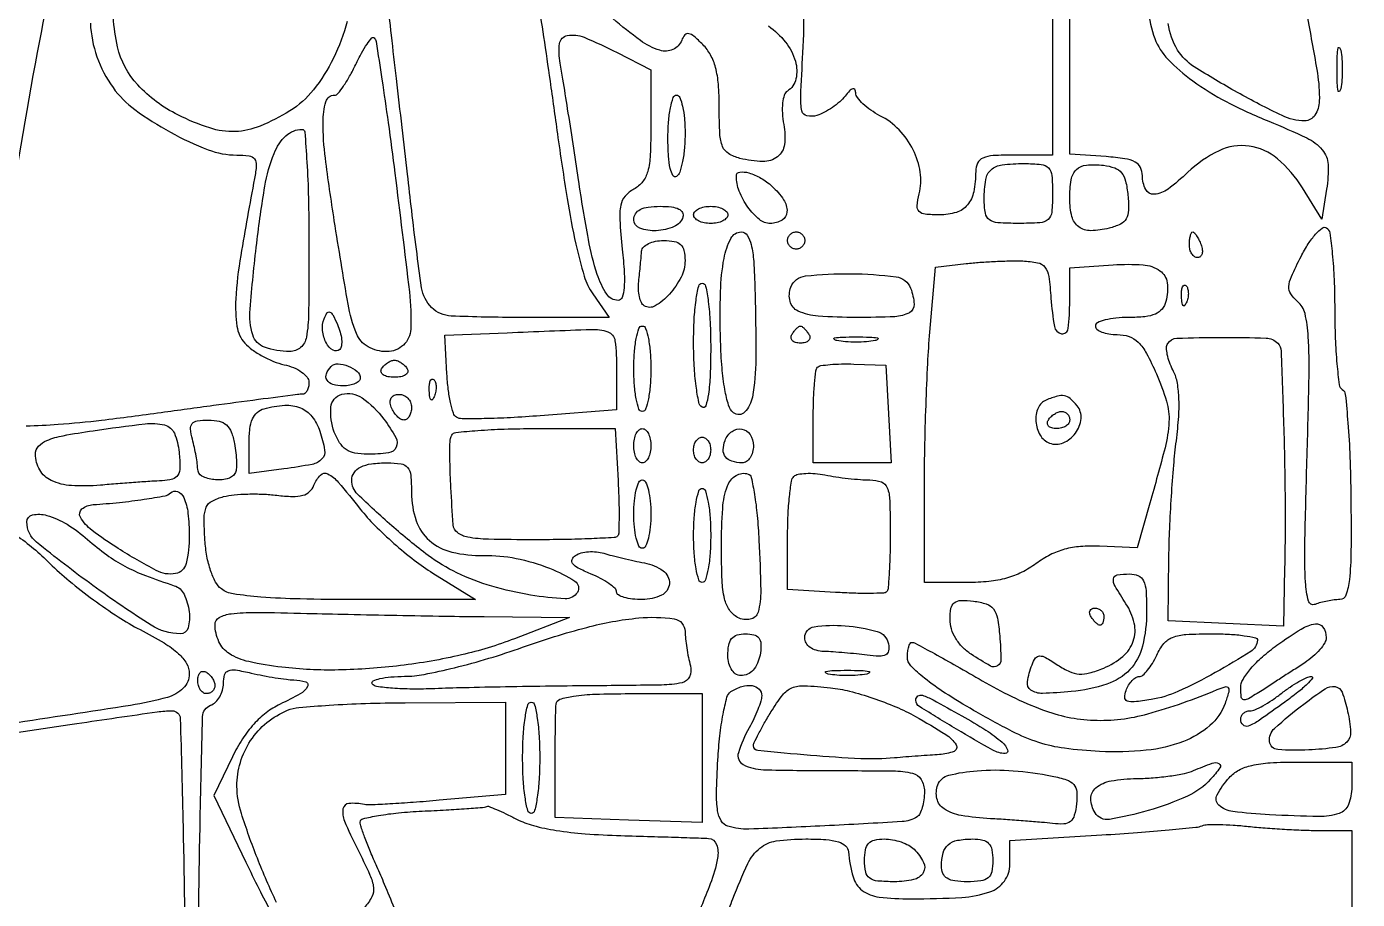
# Model space of a CAD drawing. Extents: x 24 to 1546, y 0 to 2379.
# Drawn here: x 992 to 1147.7, y 716.9 to 819 of the extents above; entities that cross this region are included whole.
import ezdxf

# ---------------------------------------------------------------- set-up
doc = ezdxf.new("R2010")
doc.units = 0
doc.header["$MEASUREMENT"] = 0
doc.layers.get('0').update_dxf_attribs({"linetype": 'CONTINUOUS'})

msp = doc.modelspace()

# ---------------------------------------------------------------- linework, layer by layer
for points in [[(669.79548, 1002.302636, -0.00002), (669.596685, 899.530331, -0.000025), (669.388942, 796.915146, -0.198373)], [(1448.971655, 720.569876, -0.000031), (1448.986281, 846.00559, -0.414161)], [(989.538404, 794.259506, -0.007612), (993.259795, 816.008837, -0.012253), (997.164504, 834.401398, -0.006909)], [(1051.753592, 822.489179, -0.000123), (1052.446077, 817.836184, -0.001417), (1053.203148, 812.639296, -0.000863), (1054.069534, 806.495693, 0.00532), (1055.208026, 798.91199, 0.01452), (1056.225389, 793.584324, 0.018919), (1057.20389, 789.839155, 0.079165), (1058.216654, 787.75), (1060.136188, 785), (1049.635482, 785, -0.010217), (1041.645036, 785.163286, -0.187121), (1039.357058, 786.159969, -0.163092), (1038.186894, 788.482741, -0.007309), (1037.019822, 797.5, 0.000145), (1036.529873, 801.764702, 0.00007), (1035.899143, 807.234056, 0.000069), (1035.239583, 812.93945, 0.000099), (1034.652968, 817.998915, -0.005277), (1034.174943, 822.531622, -0.007145)], [(1029.461437, 819.615032, -0.05122), (1027.8658, 815.323275, -0.052979), (1025.52179, 811.618879, -0.087019), (1022.757661, 809.159243, -0.040368), (1019.275489, 807.37777, -0.08925), (1016.369002, 806.745612, -0.087669), (1013.391452, 807.161438, -0.03794), (1009.676338, 808.686342, -0.087947), (1004.971884, 812.194694, -0.135049), (1002.611924, 816.660979, -0.075347), (1002.145363, 823.591271, -0.01399)], [(1112, 820), (1112, 804), (1107.5, 804, 0.014278), (1105.061752, 803.930357, 0.086675), (1103.836484, 803.643433, 0.18126), (1103.224093, 803.05955, 0.113128), (1103, 802.081787, -0.048283), (1102.76975, 799.702977, -0.125527), (1102.038039, 798.159673, -0.146075), (1100.739505, 797.293577, -0.074669), (1098.784603, 797, -0.021741), (1097.071853, 797.074508, -0.17931), (1096.378616, 797.402396, -0.223522), (1096.150591, 798.058822, -0.03512), (1096.396262, 799.442697, 0.099341), (1096.518144, 801.986764, 0.078795), (1095.683663, 804.615116, 0.076019), (1094.0367, 806.939548, 0.081521), (1091.805315, 808.600676, -0.031482), (1090.729209, 809.246008, -0.038233), (1089.814719, 809.984866, -0.041934), (1089.16715, 810.707044, -0.156559), (1088.968197, 811.27568, 0.123454), (1088.861853, 811.657498, 0.350333), (1088.622139, 811.753118, 0.131185), (1088.239951, 811.516016, 0.025941), (1087.714358, 810.895516, -0.050145), (1087.095589, 810.232795, -0.029621), (1086.239806, 809.56827, -0.029405), (1085.29706, 809.000292, -0.044056), (1084.410655, 808.630337, -0.129411), (1083.266188, 808.573134, -0.294683), (1082.677603, 809.156091, -0.065096), (1082.532385, 810.820104, -0.003716), (1082.792101, 815.969644, 0.023613), (1082.853302, 821.73892, 0.05262)], [(1123.222535, 821.055861, 0.076774), (1123.956092, 817.615486, 0.101396), (1125.492902, 815.193519, 0.043995), (1128.385901, 812.679921, 0.036827), (1132.370489, 810.216146, 0.023814), (1137.296147, 807.941943, -0.014144), (1141.736368, 805.995101, -0.1065), (1143.546461, 804.608461, -0.167793), (1144.220522, 802.882906, -0.049145), (1144.052279, 800), (1143.5, 796.5), (1141.229764, 800.150776, 0.07677), (1138.295171, 803.56793, 0.144193), (1135.002108, 805.044739, 0.14609), (1131.465171, 804.492203, 0.079576), (1127.816288, 801.97487, -0.030778), (1125.500888, 800.019923, -0.142405), (1123.875994, 799.414338, -0.303278), (1122.888536, 799.97329, -0.11667), (1122.504241, 801.58192, 0.115355), (1122.276359, 802.54689, 0.158099), (1121.656137, 803.17989, 0.084799), (1120.453781, 803.568749, 0.017846), (1118.25, 803.807498), (1114, 804.114996), (1114, 820.057498, 0.004658)], [(999.430468, 819.418305, 0.073534), (1000.200803, 815.49864, 0.069591), (1002.0796, 811.888212, 0.080363), (1004.626775, 809.309041, 0.033026), (1008.79009, 806.668409, 0.032764), (1013.211066, 804.621024, 0.09231), (1016.546212, 804, -0.032632), (1017.996494, 803.905247, -0.200345), (1018.630764, 803.537071, -0.18445), (1018.844567, 802.806232, -0.027093), (1018.63419, 801.25, 0.005415), (1017.018602, 792.254816, 0.027058), (1016.442079, 787.16451, 0.050528), (1016.577448, 783.965861, 0.149166), (1017.503187, 781.996479, 0.053737), (1018.364834, 781.228687, 0.029881), (1019.557567, 780.479662, 0.029463), (1020.869994, 779.858439, 0.041769), (1022.103692, 779.477225, -0.044171), (1023.211982, 779.128933, -0.056235), (1024.14921, 778.610669, -0.067522), (1024.789922, 778.011007, -0.172594), (1025, 777.420545, -0.050915), (1024.944632, 776.878227, -0.07195), (1024.779687, 776.422309, -0.09325), (1024.536193, 776.119191, -0.184782), (1024.25, 776.017103, 0.037993), (1023.674339, 775.986478, 0.000298), (1019.083899, 775.387759, 0.001093), (1013.820355, 774.686346, 0.000702), (1007.716465, 773.850638, -0.004653), (1000.734449, 772.950849, -0.011959), (995.667851, 772.468363, -0.009147), (991.923355, 772.270728, -0.207878)], [(1078.75, 819.089207, -0.076332), (1080.749733, 817.215864, -0.095747), (1081.908773, 814.96067, -0.126345), (1081.97581, 812.896682, -0.202276), (1080.969316, 811.481036, 0.179878), (1080.604364, 811.012033, 0.050005), (1080.411187, 810.084782, 0.042626), (1080.387007, 808.891865, 0.030137), (1080.55441, 807.561662, -0.076893), (1080.629055, 805.226941, -0.200936), (1079.813954, 803.797093, -0.172296), (1078.107202, 803.241235, -0.054933), (1075.420537, 803.6093, -0.074412), (1074.095466, 804.16089, -0.162479), (1073.390406, 804.988435, -0.084698), (1073.071891, 806.450416, -0.011381), (1073, 809.608408, 0.018905), (1072.899053, 812.277328, 0.045392), (1072.571696, 814.227252, 0.060529), (1071.981522, 815.713642, 0.071754), (1071.077319, 816.922681, 0.018266), (1070.03854, 817.888215, 0.128832), (1069.424586, 818.189415, 0.269425), (1068.979851, 818.038813, 0.088108), (1068.608704, 817.422681, -0.197985), (1067.579263, 816.333749, -0.183934), (1066.041086, 816.243264, -0.081682), (1063.780473, 817.386029, -0.020596), (1060.543806, 819.962086, 0.019272)], [(1141.80825, 820, -0.007328), (1142.970437, 813.579385, -0.047651), (1143.197197, 810.306976, -0.136751), (1142.689451, 808.653051, -0.25564), (1141.495635, 808, -0.11293), (1138.838286, 808.607943, -0.014481), (1133.612252, 811.320546, -0.014521), (1128.55259, 814.331331, -0.112147), (1126.62427, 816.274285, -0.111459), (1125.532232, 819.398604, -0.010324)], [(990.747358, 759.537283, -0.043141), (994.702381, 756.233598, 0.022947), (996.956058, 754.19124, 0.014145), (999.779064, 751.990895, 0.014177), (1002.699269, 749.969698, 0.024572), (1005.247624, 748.483598, -0.014684), (1008.04782, 746.923974, -0.048645), (1009.744698, 745.674348, -0.079698), (1010.675965, 744.522182, -0.13064), (1010.997624, 743.317388, -0.200746), (1010.297616, 741.639, -0.127609), (1008.439598, 740.561335, -0.029244), (1004.139538, 739.630084, -0.001488), (990, 737.466672, 0.001748)], [(1012.044843, 704.684691, -0.004137), (1012.256443, 725.393345, -0.002646), (1012.563895, 738.318031, -0.302587), (1013.5, 739.638374, 0.101738), (1014.073593, 740.00537, 0.066794), (1014.559375, 740.624306, 0.063276), (1014.887964, 741.389366, 0.069936), (1015, 742.186444, -0.066405), (1015.136844, 743.212276, -0.241293), (1015.566264, 743.683739, -0.131038), (1016.416143, 743.767215, -0.016375), (1018.25, 743.404189, 0.009357), (1019.62263, 743.112391, 0.00833), (1021.059375, 742.859705, 0.008389), (1022.359057, 742.67568, 0.025402), (1023.25, 742.610448, -0.070811), (1024.620408, 742.384117, -0.478067), (1024.838028, 741.829365, -0.136259), (1023.987735, 740.985025, -0.016518), (1021.626163, 739.761554, 0.052218), (1020.008509, 738.771295, 0.04528), (1018.544676, 737.423503, 0.04119), (1017.228964, 735.706408, 0.03017), (1016.054067, 733.611688), (1013.85581, 729.070694), (1017.620523, 721.285347, 0.004091), (1019.146524, 718.194398, 0.005084), (1020.618222, 715.346321, 0.00418)], [(962.176285, 714.429209, 0.002682), (961.768018, 717.447071, 0.002685), (961.329252, 720.447557, 0.00466), (960.928321, 722.933659, -0.010729), (960.042116, 728.887756, -0.174962), (960.476186, 730.827768, -0.200755), (962.032081, 731.910624, -0.014793), (967.25, 732.871928, -0.000441), (985.311394, 735.63345, -0.001275), (997.829544, 737.503461, -0.000623), (1007.252877, 738.874599, -0.035849), (1008.999951, 738.999863, -0.40501), (1009.94205, 738.086837, -0.002629), (1010.273355, 725.431905, -0.004219), (1010.527159, 705.091334, -0.000483)], [(1021.215999, 716.554074, -0.017311), (1018.964073, 721.744165, -0.016243), (1017.092798, 726.996133, -0.075148), (1016.581298, 730.170126, -0.075372), (1016.975593, 732.95412, -0.074264), (1018.177768, 735.511613, -0.074152), (1020.076747, 737.609387, -0.074782), (1022.5, 739.054643, -0.074883), (1023.834661, 739.379847, -0.006365), (1027.364062, 739.651388, -0.00832), (1031.603892, 739.852576, -0.006346), (1036.25, 739.936614), (1048, 740), (1048, 734.604081), (1048, 729.208162), (1040.246723, 728.52184, -0.00343), (1037.204051, 728.273525, -0.004781), (1034.478183, 728.09607, -0.00297), (1032.186951, 727.982545, -0.060632), (1031.496723, 728.03618, 0.066725), (1029.678217, 728.155304, 0.346717), (1028.981771, 727.525319, 0.144877), (1029.154374, 726.091277, 0.014482), (1030.630427, 722.927261, -0.008528), (1032.141559, 719.786211, -0.077091), (1032.557771, 718.324894, -0.152833), (1032.359645, 717.234392, -0.063215), (1031.492074, 715.991242, -0.07049)], [(1034.992209, 715.891345, 0.003464), (1033.849299, 718.692325, 0.007999), (1032.942493, 720.776751, -0.007545), (1032.198582, 722.482507, -0.009762), (1031.570607, 724.07023, -0.007774), (1031.094155, 725.410461, -0.081685), (1031, 725.982942, -0.347914), (1031.302503, 726.365058, -0.014379), (1033.129688, 726.740735, -0.019612), (1035.470559, 727.058216, -0.012005), (1038.25, 727.257493, 0.002372), (1041.050586, 727.404127, 0.003713), (1043.458338, 727.559596, 0.001071), (1045.547088, 727.71455, 0.128023), (1045.79966, 727.801303, -0.244), (1046.024637, 727.825437, -0.006924), (1046.951395, 727.449212, -0.012603), (1048.051413, 726.951781, -0.008153), (1049.29966, 726.323675, 0.056001), (1051.25178, 725.565134, 0.025497), (1053.934545, 724.999634, 0.0208), (1057.32386, 724.607546, 0.011394), (1061.5, 724.395257, -0.000376), (1065.038548, 724.293478, -0.000515), (1068.223438, 724.196189, -0.000331), (1070.900237, 724.109887, -0.006078), (1071.75, 724.071582, -0.303474), (1072.678428, 723.370923, -0.130169), (1072.802279, 721.747636, -0.046986), (1071.949339, 718.743446, -0.008891), (1069.789967, 713.465043, -0.008975)], [(1073.720103, 714.789387, 0.005243), (1074.593333, 717, -0.01826), (1076.34622, 721.120306, -0.111661), (1077.756663, 722.93334, -0.138843), (1079.664444, 723.765529, -0.033864), (1083.122445, 724, -0.015413), (1085.483341, 723.927204, -0.05748), (1086.944015, 723.66671, -0.110294), (1087.776929, 723.199701, -0.191527), (1088.125, 722.5, 0.047645), (1088.654551, 719.562548, 0.16449), (1089.731186, 717.987616, 0.134263), (1091.692793, 717.208294, 0.027816), (1095.434017, 717, 0.014089), (1101.380016, 717.167585, 0.069821), (1104.654608, 717.816969, 0.150897), (1106.354131, 719.068446, 0.160492), (1107, 721.02877), (1107, 723.80754), (1117.75, 724.475449, 0.002928), (1121.941494, 724.760518, 0.004253), (1125.635937, 725.06514, 0.002191), (1128.759917, 725.36331, 0.07071), (1129.5, 725.544991, -0.087619), (1130.126204, 725.676577, -0.011407), (1131.495687, 725.689608, -0.012997), (1133.135573, 725.625142, -0.010532), (1134.889571, 725.473311, 0.007597), (1136.851114, 725.291907, 0.004929), (1139.123707, 725.139035, 0.004956), (1141.346221, 725.033616, 0.009372), (1143.139571, 725), (1147, 725), (1147, 720), (1147, 715)]]:
    msp.add_lwpolyline(points, format="xyb")
for points in [[(1035.049178, 801.867346, -0.002124), (1036.751493, 787.983757, -0.040742), (1036.909441, 783.636652, -0.19597), (1036.046236, 781.765137, -0.190144), (1034.106989, 781, -0.12813), (1031.910036, 781.572386, -0.171625), (1030.561121, 783.106907, -0.052477), (1029.58147, 786.561532, -0.003841), (1027.969965, 796.312682, -0.006909), (1026.922874, 803.622211, -0.03252), (1026.654117, 807.852516, -0.067893), (1026.982727, 810.233487, -0.336411), (1027.993047, 811, 0.223607), (1028.385909, 811.18494, 0.021367), (1029.042463, 812.051981, 0.024002), (1029.763816, 813.209252, 0.016584), (1030.471513, 814.581212, -0.014687), (1031.156552, 815.921702, -0.026216), (1031.807973, 816.974182, -0.026755), (1032.362754, 817.688794, -0.43539), (1032.634776, 817.698558, -0.158864), (1032.853978, 817.267351, -0.000966), (1033.535351, 812.856795, -0.003847), (1034.268007, 807.791602, -0.002426)], [(1061.039838, 815.979676), (1065, 813.959352), (1065, 807.51486, -0.010663), (1064.925129, 804.004346, -0.053937), (1064.631964, 802.070075, -0.101403), (1064.034957, 800.866009, -0.104625), (1063.018003, 800.009635, 0.092475), (1061.984592, 799.181071, 0.130718), (1061.47338, 798.124358, 0.06424), (1061.366872, 796.417481, 0.00954), (1061.660459, 792.974451, -0.01118), (1061.881614, 790.276338, -0.03503), (1061.862326, 788.457922, -0.057482), (1061.640507, 787.337654, -0.325983), (1061.17764, 787, -0.254296), (1059.83984, 787.727434, -0.064299), (1058.73346, 790.039589, -0.034387), (1057.691857, 794.133596, -0.008102), (1056.537215, 801.102865, 0.001025), (1055.899465, 805.321747, 0.001131), (1055.264891, 809.400529, 0.00105), (1054.707799, 812.881259, 0.005807), (1054.382364, 814.75, -0.079618), (1054.325077, 817.02906, -0.324296), (1055.226227, 817.975369, -0.145674), (1057.184963, 817.765646, -0.018944)], [(1145.705733, 811.75, -0.142433), (1145.546986, 811.439977, -0.611425), (1145.399666, 811.482813, -0.039503), (1145.298431, 812.38851, -0.008087), (1145.272364, 814, -0.008087), (1145.298431, 815.61149, -0.039503), (1145.399666, 816.517187, -0.611425), (1145.546986, 816.560023, -0.142433), (1145.705733, 816.25, -0.029693), (1145.840649, 815.225293, -0.017887), (1145.884498, 814, -0.017887), (1145.840649, 812.774707, -0.029693)], [(1069, 806.559017, -0.02093), (1068.926887, 804.813184, -0.027868), (1068.70625, 803.241025, -0.027581), (1068.388891, 801.999702, -0.179846), (1068, 801.5, -0.420328), (1067.588375, 801.601709, -0.077973), (1067.268876, 802.408386, -0.040398), (1067.062207, 803.867237, -0.014995), (1067, 805.940983, -0.018609), (1067.072197, 807.880175, -0.03019), (1067.29375, 809.513914, -0.030871), (1067.610035, 810.717994, -0.323693), (1068, 811, -0.308946), (1068.388352, 810.73472, -0.037703), (1068.70625, 809.695461, -0.03416), (1068.927706, 808.261135, -0.021227)], [(1025, 794, -0.002369), (1024.959625, 785.477465, -0.040548), (1024.707025, 782.694737, -0.172786), (1024.025267, 781.48663, -0.182393), (1022.75, 781.015313, -0.081509), (1019.809007, 781.518529, -0.240196), (1018.426461, 782.952292, -0.09542), (1018.106359, 785.97551, -0.008354), (1018.891005, 793.680688, -0.012203), (1019.848332, 800.348678, -0.052979), (1020.923382, 804.190352, -0.108329), (1022.316526, 806.250776, -0.192435), (1024.19113, 807, -0.391815), (1024.517196, 806.698144, -0.003733), (1024.762394, 803.18125, -0.009703), (1024.941848, 798.98468, -0.005833)], [(1079.171259, 800.345012, -0.061456), (1080.529319, 798.772897, -0.160046), (1080.926474, 797.350711, -0.251145), (1080.349087, 796.381324, -0.136206), (1078.975249, 796, -0.175747), (1077.694427, 796.464549, -0.063747), (1076.359989, 797.903899, -0.060764), (1075.342755, 799.770852, -0.094659), (1075, 801.5651, -0.384455), (1075.399928, 802.008345, -0.097108), (1076.454931, 801.912126, -0.061383), (1077.860983, 801.305732, -0.05149)], [(1112, 799.5, -0.022778), (1111.900863, 797.324962, -0.192545), (1111.464286, 796.46875, -0.165362), (1110.521028, 796.079836, -0.01583), (1108, 796, -0.015813), (1105.596036, 796.076045, -0.139151), (1104.602941, 796.427083, -0.201918), (1104.129842, 797.188403, -0.039406), (1104, 798.833333, -0.038797), (1104.177431, 801.116541, -0.173415), (1104.809365, 802.277352, -0.154424), (1106.083379, 802.850004, -0.029008), (1108.666667, 803, -0.024666), (1110.664212, 802.901397, -0.179682), (1111.511905, 802.4875, -0.170228), (1111.908704, 801.607924, -0.021645)], [(1120.810799, 799.284312, -0.028707), (1120.879053, 797.532974, -0.125659), (1120.606472, 796.54211, -0.153228), (1119.925978, 795.910393, -0.049603), (1118.617635, 795.440168, -0.05615), (1116.456548, 795.149448, -0.167415), (1115.0545, 795.598894, -0.173112), (1114.255309, 796.802896, -0.060868), (1114, 798.89235, -0.039738), (1114.176194, 801.105794, -0.159849), (1114.789615, 802.295997, -0.175373), (1115.949196, 802.82876, -0.049931), (1117.962576, 802.79591, -0.057105), (1119.261673, 802.49149, -0.137116), (1120.061179, 801.924572, -0.113808), (1120.53829, 800.948927, -0.03297)], [(1068.756214, 796.75, -0.217054), (1067.724191, 795.630465, -0.086126), (1065.639141, 795.149422, -0.09944), (1063.709897, 795.427816, -0.317368), (1063, 796.433578, -0.14124), (1063.20029, 797.128473, -0.135698), (1063.742098, 797.622993, -0.086351), (1064.68406, 797.912081, -0.031385), (1066.083333, 798, -0.027614), (1067.405844, 797.926905, -0.081936), (1068.277648, 797.681929, -0.158998), (1068.706976, 797.279719, -0.207898)], [(1074, 797, -0.191087), (1073.848523, 796.618118, -0.088204), (1073.4125, 796.29375, -0.068025), (1072.765418, 796.073693, -0.048028), (1072, 796, -0.048028), (1071.234582, 796.073693, -0.068025), (1070.5875, 796.29375, -0.088204), (1070.151477, 796.618118, -0.191087), (1070, 797, -0.191087), (1070.151477, 797.381882, -0.088204), (1070.5875, 797.70625, -0.068025), (1071.234582, 797.926307, -0.048028), (1072, 798, -0.048028), (1072.765418, 797.926307, -0.068025), (1073.4125, 797.70625, -0.088204), (1073.848523, 797.381882, -0.191087)], [(1145, 786, 0.009301), (1145.064055, 782.556685, 0.01408), (1145.259764, 779.566568, 0.008721), (1145.532724, 777.11664, 0.225937), (1145.884304, 776.571504, -0.23322), (1146.242214, 775.999326, -0.005154), (1146.545262, 772.656849, -0.010611), (1146.78114, 768.656097, -0.006837), (1146.892582, 764.012487, -0.004207), (1146.904736, 757.637239, -0.025381), (1146.715365, 754.333525, -0.053266), (1146.32218, 752.528168, -0.323066), (1145.590065, 752, 0.030808), (1144.938127, 751.959792, 0.017197), (1144.152517, 751.834959, 0.017104), (1143.363832, 751.653471, 0.026513), (1142.699439, 751.438158, -0.447343), (1141.930508, 751.833478, -0.049637), (1141.585635, 754.034224, -0.019268), (1141.50748, 758.444413, -0.002301), (1141.755498, 768.201312, 0.002645), (1141.999126, 778.052104, 0.019423), (1141.907729, 782.761909, 0.041098), (1141.526246, 785.461267, 0.165365), (1140.667453, 786.861026, -0.07029), (1139.855324, 787.754532, -0.169906), (1139.628305, 788.605256, -0.088168), (1139.928331, 789.771974, -0.011041), (1141.06795, 792.133193, -0.024104), (1141.907363, 793.599452, -0.039593), (1142.769106, 794.739428, -0.048299), (1143.537086, 795.451786, -0.310677), (1144.038343, 795.476303, -0.222592), (1144.419815, 794.893008, -0.010001), (1144.717513, 792.447475, -0.015174), (1144.930294, 789.446628, -0.010111)], [(1069, 791.654988, -0.117806), (1068.5377, 789.720089, -0.066224), (1067.163567, 787.717179, -0.073848), (1065.509423, 786.352514, -0.281054), (1064.227013, 786.359698, -0.149125), (1063.89904, 786.732771, -0.050522), (1063.666306, 787.425481, -0.044894), (1063.550325, 788.289454, -0.038392), (1063.580666, 789.20766, 0.002035), (1063.683512, 790.176954, 0.001767), (1063.783592, 791.193813, 0.001778), (1063.86767, 792.115053, 0.005223), (1063.916667, 792.75, -0.183611), (1064.135649, 793.227801, -0.081986), (1064.709896, 793.632812, -0.064996), (1065.537185, 793.90775, -0.047797), (1066.5, 794, -0.045133), (1067.745891, 793.887309, -0.144241), (1068.483477, 793.515499, -0.152848), (1068.876965, 792.818641, -0.052719)], [(1077.182888, 788.25, -0.008004), (1077.272857, 780.131241, -0.042081), (1076.876611, 775.692749, -0.151283), (1075.97365, 773.930195, -0.390682), (1074.666363, 773.861931, -0.148088), (1074.095289, 774.725954, -0.027875), (1073.650754, 776.588747, -0.024691), (1073.32511, 779.096163, -0.013108), (1073.157389, 782.224555, -0.01308), (1073.150502, 788.020302, -0.040621), (1073.564347, 791.903711, -0.069518), (1074.356388, 794.245236, -0.283717), (1075.579455, 795, -0.255624), (1076.265679, 794.624643, -0.084328), (1076.730446, 793.529889, -0.04167), (1077.02749, 791.563549, -0.009888)], [(1083, 794, -0.099038), (1082.923658, 793.618362, -0.097945), (1082.70625, 793.29375, -0.097945), (1082.381638, 793.076342, -0.099038), (1082, 793, -0.099038), (1081.618362, 793.076342, -0.097945), (1081.29375, 793.29375, -0.097945), (1081.076342, 793.618362, -0.099038), (1081, 794, -0.099038), (1081.076342, 794.381638, -0.097945), (1081.29375, 794.70625, -0.097945), (1081.618362, 794.923658, -0.099038), (1082, 795, -0.099038), (1082.381638, 794.923658, -0.097945), (1082.70625, 794.70625, -0.097945), (1082.923658, 794.381638, -0.099038)], [(1129.361626, 793.5, -0.055937), (1129.511135, 792.925634, -0.100118), (1129.483616, 792.440625, -0.147206), (1129.289193, 792.122486, -0.184534), (1128.968615, 792, -0.152681), (1128.599211, 792.115494, -0.098158), (1128.284531, 792.440625, -0.08088), (1128.07223, 792.926468, -0.062722), (1128, 793.5, -0.024748), (1128.028469, 794.074824, -0.039339), (1128.115447, 794.559375, -0.046727), (1128.241071, 794.903916, -0.289661), (1128.393011, 795, -0.222225), (1128.579329, 794.912889, -0.030693), (1128.839659, 794.559375, -0.030395), (1129.112506, 794.074558, -0.02136)], [(1111.807498, 787.25, 0.024533), (1112.212815, 783.924491, 0.32135), (1113.048434, 783.100152, 0.428635), (1113.827004, 783.695895, 0.026947), (1114, 786.903487), (1114, 790.806973), (1119.090499, 791.153487, -0.033466), (1122.575091, 791.157177, -0.13657), (1124.55403, 790.463142, -0.213056), (1125.399678, 789.059384, -0.094817), (1125.252607, 786.857967, -0.108798), (1124.800927, 785.974299, -0.120442), (1124.033666, 785.400889, -0.077231), (1122.806299, 785.090214, -0.023444), (1120.883369, 785, 0.024317), (1119.39517, 784.92758, 0.038715), (1118.14074, 784.70625, 0.045643), (1117.246921, 784.386796, 0.291977), (1117, 784, 0.230006), (1117.186062, 783.616925, 0.073533), (1117.750893, 783.29375, 0.056032), (1118.577292, 783.073068, 0.037268), (1119.55623, 783, -0.082826), (1120.942725, 782.768738, -0.114281), (1122.009536, 782.102686, -0.073612), (1122.979803, 780.794437, -0.018679), (1124.142335, 778.411134, -0.031851), (1125.3258, 775.196907, -0.085184), (1125.614962, 772.781633, -0.051083), (1125.150303, 769.766, -0.006161), (1123.372683, 763.274414), (1121.872278, 758.048829), (1117.473727, 758.240263, 0.029797), (1115.256275, 758.2046, 0.047919), (1113.394979, 757.882371, 0.051335), (1111.722001, 757.233935, 0.041096), (1110.07808, 756.215848, -0.044163), (1108.400426, 755.191029, -0.047811), (1106.612011, 754.508553, -0.04246), (1104.55101, 754.124705, -0.024821), (1102.040493, 754), (1097, 754), (1097, 764.849122, -0.004974), (1097.046851, 769.558743, -0.003728), (1097.188691, 774.743521, -0.003768), (1097.395408, 779.622762, -0.008613), (1097.642351, 783.297244), (1098.284701, 790.896242), (1101.892351, 791.301885, -0.009893), (1103.492311, 791.449794, -0.006686), (1105.321503, 791.55789, -0.006737), (1107.093196, 791.614924, -0.013321), (1108.5, 791.603764, -0.039732), (1110.246953, 791.40375, -0.18396), (1111.094515, 790.875586, -0.129088), (1111.541018, 789.798294, -0.015985)], [(1095.393011, 788.418213, -0.076547), (1095.798086, 786.550823, -0.292091), (1095.245319, 785.556913, -0.114129), (1093.543925, 785.090436, -0.010081), (1089.059017, 785, -0.0169), (1084.57334, 785.151656, -0.091558), (1082.223676, 785.752125, -0.224568), (1081.286132, 786.873881, -0.156454), (1081.380002, 788.547887, -0.281635), (1083.084531, 789.858099, -0.028894), (1088.384282, 790.11544, -0.028955), (1093.681897, 789.759189, -0.276583)], [(1072, 781.440983, -0.009482), (1071.939637, 778.258262, -0.026296), (1071.737367, 776.029528, -0.039212), (1071.429203, 774.660908, -0.490637), (1071, 774.5, -0.208873), (1070.606453, 775.068638, -0.015512), (1070.29375, 776.9754, -0.019448), (1070.072687, 779.354892, -0.013438), (1070, 782.059017, -0.012729), (1070.069535, 784.78998, -0.023048), (1070.286018, 787.014754, -0.020376), (1070.595118, 788.677177, -0.349864), (1071, 789, -0.35542), (1071.410329, 788.666149, -0.018324), (1071.716927, 786.860246, -0.021479), (1071.931466, 784.444548, -0.011407)], [(1127.683114, 786.8125, -0.054073), (1127.461564, 786.395823, -0.470617), (1127.279315, 786.37858, -0.168741), (1127.137993, 786.670344, -0.018894), (1127.078947, 787.416667, -0.028489), (1127.089945, 788.112848, -0.077125), (1127.200665, 788.592839, -0.208169), (1127.385309, 788.77538, -0.296942), (1127.604167, 788.729167, -0.126455), (1127.797407, 788.402231, -0.060344), (1127.876576, 787.916927, -0.05415), (1127.839148, 787.359369, -0.051402)], [(1028.602715, 781.269382, -0.342036), (1027.81792, 781.169753, -0.142019), (1027.037434, 781.997873, -0.090543), (1026.594482, 783.465879, -0.120291), (1026.770435, 784.844147, -0.050395), (1027.112563, 785.522516, -0.367009), (1027.434968, 785.622066, -0.172656), (1027.795053, 785.289326, -0.015803), (1028.335004, 784.175253, -0.036515), (1028.657374, 783.282993, -0.045491), (1028.817553, 782.416459, -0.05215), (1028.808647, 781.694637, -0.16879)], [(1061, 778.953982), (1061, 774.212324), (1052.067622, 773.505352, -0.006339), (1048.581462, 773.273863, -0.009216), (1045.501294, 773.165405, -0.005379), (1042.923611, 773.149916, -0.138074), (1042.257503, 773.340854, -0.18026), (1041.902031, 773.798371, -0.021872), (1041.568966, 775.049859, -0.023717), (1041.299668, 776.628679, -0.017452), (1041.146118, 778.396971), (1040.912473, 782.910614), (1048.206237, 783.219542, -0.001793), (1058.041277, 783.60078, -0.089482), (1059.955186, 783.324565, -0.290485), (1060.803055, 782.283697, -0.029548)], [(1065, 779, -0.01883), (1064.927795, 777.083446, -0.03053), (1064.70625, 775.46875, -0.031449), (1064.389817, 774.280551, -0.322437), (1064, 774, -0.322437), (1063.610183, 774.280551, -0.031449), (1063.29375, 775.46875, -0.03053), (1063.072205, 777.083446, -0.01883), (1063, 779, -0.01883), (1063.072205, 780.916554, -0.03053), (1063.29375, 782.53125, -0.031449), (1063.610183, 783.719449, -0.322437), (1064, 784, -0.322437), (1064.389817, 783.719449, -0.031449), (1064.70625, 782.53125, -0.03053), (1064.927795, 780.916554, -0.01883)], [(1083.5, 783, -0.146489), (1083.602013, 782.620597, -0.191582), (1083.461189, 782.29375, -0.134005), (1083.074636, 782.072951, -0.063222), (1082.5, 782, -0.063222), (1081.925364, 782.072951, -0.134005), (1081.538811, 782.29375, -0.191582), (1081.397987, 782.620597, -0.146489), (1081.5, 783, -0.025622), (1081.764631, 783.382847, -0.032351), (1082.048689, 783.70625, -0.033983), (1082.313296, 783.937141, -0.163822), (1082.5, 784, -0.163822), (1082.686704, 783.937141, -0.033983), (1082.951311, 783.70625, -0.032351), (1083.235369, 783.382847, -0.025622)], [(1091.25, 782.294267, -0.029693), (1090.225293, 782.159351, -0.017887), (1089, 782.115502, -0.017887), (1087.774707, 782.159351, -0.029693), (1086.75, 782.294267, -0.142433), (1086.439977, 782.453014, -0.611425), (1086.482813, 782.600334, -0.039503), (1087.38851, 782.701569, -0.008087), (1089, 782.727636, -0.008087), (1090.61149, 782.701569, -0.039503), (1091.517187, 782.600334, -0.611425), (1091.560023, 782.453014, -0.142433)], [(1138.33255, 781.99436, -0.18779), (1138.736581, 781.058638, -0.001398), (1139.023505, 772.51028, -0.005682), (1139.192957, 763.773954, -0.007209), (1139.141411, 755.70431), (1139, 748.90862), (1132.25, 749.20431), (1125.5, 749.5), (1125.603849, 757, -0.0075), (1125.699502, 760.315187, -0.005099), (1125.903384, 764.084138, -0.005139), (1126.174725, 767.718705, -0.010274), (1126.477713, 770.5843, 0.015036), (1126.750027, 773.417592, 0.028529), (1126.769973, 775.708736, 0.035799), (1126.551615, 777.52109, 0.075122), (1126.077619, 778.854967, -0.034611), (1125.671473, 779.759087, -0.040095), (1125.417217, 780.66766, -0.04415), (1125.334683, 781.454809, -0.143422), (1125.472571, 781.955619, -0.251013), (1126.531125, 782.569261, -0.007621), (1131.776597, 782.665021, -0.008742), (1136.96966, 782.589869, -0.192316)], [(1036.5, 779, -0.210115), (1036.553029, 778.621971, -0.178861), (1036.314314, 778.29375, -0.100989), (1035.768372, 778.071437, -0.046386), (1035, 778, -0.046386), (1034.231628, 778.071437, -0.100989), (1033.685686, 778.29375, -0.178861), (1033.446971, 778.621971, -0.210115), (1033.5, 779, -0.057296), (1033.80183, 779.382513, -0.050113), (1034.195564, 779.70625, -0.052849), (1034.617099, 779.926995, -0.094481), (1035, 780, -0.094481), (1035.382901, 779.926995, -0.052849), (1035.804436, 779.70625, -0.050113), (1036.19817, 779.382513, -0.057296)], [(1031, 777.893011, -0.208972), (1030.850784, 777.551578, -0.081888), (1030.4125, 777.262322, -0.06238), (1029.765672, 777.065528, -0.042713), (1029, 777, -0.069473), (1027.79516, 777.16822, -0.186855), (1027.116527, 777.680805, -0.235241), (1027.047981, 778.420792, -0.104297), (1027.597766, 779.264432, -0.214275), (1028.401339, 779.569868, -0.081237), (1029.599301, 779.300655, -0.081579), (1030.6448, 778.665438, -0.218907)], [(1092.799904, 773.712663), (1093.099808, 768), (1088.549904, 768), (1084, 768), (1084, 773.333333, -0.008826), (1084.036722, 775.413431, -0.012765), (1084.14849, 777.24849, -0.008432), (1084.305087, 778.760171, -0.167879), (1084.505499, 779.172165, -0.160881), (1084.887532, 779.364484, -0.014582), (1085.962454, 779.492112, -0.017736), (1087.284394, 779.562969, -0.012942), (1088.755499, 779.551495), (1092.5, 779.425326)], [(1039.683114, 775.8125, -0.054073), (1039.461564, 775.395823, -0.470617), (1039.279315, 775.37858, -0.168741), (1039.137993, 775.670344, -0.018894), (1039.078947, 776.416667, -0.028489), (1039.089945, 777.112848, -0.077125), (1039.200665, 777.592839, -0.208169), (1039.385309, 777.77538, -0.296942), (1039.604167, 777.729167, -0.126455), (1039.797407, 777.402231, -0.060344), (1039.876576, 776.916927, -0.05415), (1039.839148, 776.359369, -0.051402)], [(1033.758309, 773.113034, -0.029848), (1035.164091, 770.953064, -0.244702), (1035.20655, 769.815618, -0.255314), (1034.304252, 769.160241, -0.032071), (1031.808582, 769, -0.04814), (1030.384352, 769.137443, -0.100292), (1029.358421, 769.56195, -0.102453), (1028.592235, 770.345241, -0.051758), (1027.968095, 771.583916, -0.114257), (1027.568937, 774.505277, -0.315062), (1028.841231, 776.009165, -0.22135), (1031.232477, 775.580246, -0.080423)], [(1037, 774.5, -0.057609), (1036.933678, 773.926285, -0.076852), (1036.737678, 773.440625, -0.095748), (1036.447641, 773.115158, -0.164455), (1036.106989, 773, -0.13875), (1035.723081, 773.108626, -0.061199), (1035.307216, 773.440625, -0.053891), (1034.924763, 773.926204, -0.048303), (1034.638374, 774.5, -0.075244), (1034.503306, 775.114961, -0.151899), (1034.617923, 775.592642, -0.166113), (1034.972145, 775.893789, -0.094119), (1035.531385, 776, -0.10122), (1036.091819, 775.885371, -0.098432), (1036.568594, 775.559375, -0.097416), (1036.887999, 775.072505, -0.096899)], [(1111.25, 775.337719, 0.199246), (1110.301148, 774.404918, 0.120288), (1110.044316, 772.825092, 0.113897), (1110.544083, 771.238096, 0.169725), (1111.644608, 770.306135, 0.194734), (1113.238707, 770.335224, 0.133934), (1114.673322, 771.469899, 0.135545), (1115.322606, 773.16458, 0.199889), (1114.86061, 774.667955, 0.038757), (1114.046133, 775.507574, 0.135752), (1113.374668, 775.83464, 0.116968), (1112.572093, 775.794909, 0.025302)], [(1026.275839, 771.6875, -0.03572), (1026.833717, 769.491118, -0.238975), (1026.519302, 768.444459, -0.156485), (1025.372686, 767.819, -0.013897), (1022.082587, 767.284252), (1018, 766.736662), (1018, 770.295007, -0.028318), (1018.095162, 771.973921, -0.074171), (1018.406315, 773.137435, -0.108068), (1018.952221, 773.894587, -0.116987), (1019.75, 774.328242, -0.051445), (1022.163201, 774.723096, -0.111434), (1024.007992, 774.420527, -0.131254), (1025.353931, 773.406793, -0.086237)], [(1114, 773, -0.153634), (1113.879982, 772.618621, -0.097988), (1113.542039, 772.29375, -0.080552), (1113.037096, 772.074545, -0.062283), (1112.440983, 772, -0.066118), (1111.889346, 772.073267, -0.138808), (1111.521475, 772.29375, -0.191142), (1111.392057, 772.620352, -0.139169), (1111.5, 773, -0.06081), (1111.806203, 773.382515, -0.051032), (1112.2129, 773.70625, -0.053229), (1112.653442, 773.926698, -0.089642), (1113.059017, 774, -0.105429), (1113.418051, 773.923444, -0.099231), (1113.723586, 773.70625, -0.096318), (1113.928382, 773.381732, -0.092995)], [(1009.813358, 769.241811, -0.022759), (1009.904632, 767.4485, -0.136984), (1009.660867, 766.557073, -0.194854), (1009.039509, 766.087934, -0.054631), (1007.813358, 765.89927, 0.005542), (1006.603111, 765.833127, 0.00163), (1004.74791, 765.705024, 0.001636), (1002.661912, 765.547287, 0.001758), (1000.626336, 765.379457, -0.035779), (997.204174, 765.330685, -0.096939), (994.863003, 765.929861, -0.148831), (993.504381, 767.168708, -0.134804), (993, 769.005506, -0.188608), (993.360395, 769.926925, -0.109946), (994.349207, 770.612314, -0.050397), (996.24797, 771.171467, -0.009972), (999.75, 771.757248, -0.006969), (1005.847555, 772.565921, -0.090963), (1008.117933, 772.421527, -0.235621), (1009.253515, 771.449911, -0.076119)], [(1016.291452, 770.255697, -0.019713), (1016.458009, 769.149632, -0.023403), (1016.524761, 768.095547, -0.023114), (1016.498531, 767.21489, -0.119965), (1016.349013, 766.755697, -0.203169), (1015.436295, 766.109129, -0.082255), (1013.882709, 766.029331, -0.089545), (1012.483941, 766.448929, -0.279404), (1011.986345, 767.25, 0.030524), (1011.940775, 767.88225, 0.010353), (1011.799577, 768.79375, 0.010252), (1011.601557, 769.796895, 0.011611), (1011.369714, 770.75, -0.038981), (1011.145569, 771.954973, -0.2044), (1011.338659, 772.585301, -0.187495), (1011.941756, 772.914468, -0.032242), (1013.266791, 773, -0.056319), (1014.516689, 772.858767, -0.128653), (1015.351584, 772.423116, -0.118213), (1015.908832, 771.606177, -0.043629)], [(1061.161179, 765.913452, -0.006723), (1061.26085, 763.550995, -0.010174), (1061.278076, 761.493376, -0.005296), (1061.239195, 759.770869, -0.191312), (1061.083333, 759.413452, -0.184504), (1060.706385, 759.246643, -0.002334), (1058.047396, 759.121451, -0.006455), (1054.940828, 759.029873, -0.00414), (1051.333333, 759, -0.005003), (1046.002991, 759.053334, -0.040771), (1043.579828, 759.300151, -0.116562), (1042.376001, 759.830659, -0.216767), (1041.87768, 760.75, -0.00371), (1041.606181, 765.097835, -0.009945), (1041.497479, 768.197633, -0.009373), (1041.5055, 770.436134, -0.117331), (1041.718457, 771.25, -0.250194), (1042.165679, 771.550059, -0.005968), (1044.747856, 771.779688, -0.01169), (1047.856786, 771.945796, -0.0075), (1051.470196, 772), (1060.822358, 772)], [(1065, 770, -0.048028), (1064.926307, 769.234582, -0.068025), (1064.70625, 768.5875, -0.088204), (1064.381882, 768.151477, -0.191087), (1064, 768, -0.191087), (1063.618118, 768.151477, -0.088204), (1063.29375, 768.5875, -0.068025), (1063.073693, 769.234582, -0.048028), (1063, 770, -0.048028), (1063.073693, 770.765418, -0.068025), (1063.29375, 771.4125, -0.088204), (1063.618118, 771.848523, -0.191087), (1064, 772, -0.191087), (1064.381882, 771.848523, -0.088204), (1064.70625, 771.4125, -0.068025), (1064.926307, 770.765418, -0.048028)], [(1072, 769.5, -0.064853), (1071.925306, 768.926543, -0.082425), (1071.70625, 768.440625, -0.098894), (1071.381354, 768.115568, -0.148195), (1071, 768, -0.148195), (1070.618646, 768.115568, -0.098894), (1070.29375, 768.440625, -0.082425), (1070.074694, 768.926543, -0.064853), (1070, 769.5, -0.064853), (1070.074694, 770.073457, -0.082425), (1070.29375, 770.559375, -0.098894), (1070.618646, 770.884432, -0.148195), (1071, 771, -0.148195), (1071.381354, 770.884432, -0.098894), (1071.70625, 770.559375, -0.082425), (1071.925306, 770.073457, -0.064853)], [(1077, 770, -0.064853), (1076.900407, 769.235391, -0.082425), (1076.608333, 768.5875, -0.098894), (1076.175139, 768.154091, -0.148195), (1075.666667, 768, -0.071951), (1074.478021, 768.171939, -0.158715), (1073.730609, 768.685595, -0.170852), (1073.461455, 769.51036, -0.086065), (1073.67589, 770.597766, -0.142098), (1074.495856, 771.679262, -0.207321), (1075.644031, 771.94922, -0.20873), (1076.6204, 771.296226, -0.143413)], [(1037, 764.5, 0.082028), (1037.539988, 761.230646, 0.132683), (1039.101492, 758.904549, 0.121705), (1041.735783, 757.554631, 0.062933), (1045.438175, 757.16208, -0.054982), (1049.224452, 756.821214, -0.043849), (1053.158835, 755.65879, -0.048216), (1056.105176, 754.157406, -0.410101), (1056.40498, 752.846254, -0.274099), (1054.972014, 752.096288, -0.026944), (1050.937535, 752.528677, -0.031883), (1046.384166, 753.567882, -0.038924), (1042.305128, 755.130951, -0.050654), (1038.957276, 757.160417, -0.018772), (1034.679456, 760.646169, -0.012049), (1030.685616, 764.332366, -0.203058), (1030, 765.95098, -0.15209), (1030.278024, 766.843849, -0.128202), (1031.030445, 767.493264, -0.082237), (1032.314425, 767.880525, -0.032218), (1034.166667, 768, -0.03705), (1035.779169, 767.880349, -0.187694), (1036.547619, 767.441176, -0.149941), (1036.913346, 766.533055, -0.021302)], [(1031.004643, 762.595043, 0.027971), (1032.70384, 760.683649, 0.016205), (1034.941439, 758.574874, 0.016165), (1037.329935, 756.599411, 0.026071), (1039.498127, 755.095043), (1044.496255, 752), (1030.439257, 752, -0.005359), (1023.963381, 752.069409, -0.014526), (1019.377132, 752.301147, -0.016294), (1016.137641, 752.665896, -0.12838), (1014.756374, 753.25, -0.106531), (1014.077264, 754.051211, -0.041696), (1013.499732, 755.389155, -0.036658), (1013.068339, 757.072534, -0.028017), (1012.837726, 758.960222, -0.014669), (1012.743382, 761.564677, -0.103555), (1012.993116, 762.799798, -0.17215), (1013.665125, 763.525741, -0.059168), (1015.022481, 764.044114, -0.03852), (1016.234314, 764.251641, -0.01669), (1017.868444, 764.348539, -0.016399), (1019.621528, 764.336363, -0.020935), (1021.231796, 764.204664, 0.022162), (1023.083563, 764.057784, 0.074223), (1024.290143, 764.195123, 0.119446), (1025.078546, 764.625089, 0.117371), (1025.588784, 765.370773, -0.099687), (1026.342156, 766.558845, -0.331547), (1027.199675, 766.703107, -0.098495), (1028.433035, 765.726033, -0.008425)], [(1065, 762, -0.023598), (1064.92761, 760.467056, -0.037669), (1064.70625, 759.175, -0.04382), (1064.387127, 758.251055, -0.295869), (1064, 758, -0.295869), (1063.612873, 758.251055, -0.04382), (1063.29375, 759.175, -0.037669), (1063.07239, 760.467056, -0.023598), (1063, 762, -0.023598), (1063.07239, 763.532944, -0.037669), (1063.29375, 764.825, -0.04382), (1063.612873, 765.748945, -0.295869), (1064, 766, -0.295869), (1064.387127, 765.748945, -0.04382), (1064.70625, 764.825, -0.037669), (1064.92761, 763.532944, -0.023598)], [(1077.646989, 758.957523, -0.007831), (1077.852741, 753.062614, -0.072331), (1077.534599, 750.534487, -0.283904), (1076.633192, 749.698181, -0.173227), (1075.149703, 749.919882, -0.121481), (1074.184903, 750.788827, -0.093103), (1073.617009, 752.094815, -0.046837), (1073.333655, 754.247111, -0.008851), (1073.255939, 758.213006, -0.01723), (1073.401126, 762.669827, -0.071781), (1073.960831, 765.291449, -0.168135), (1074.962588, 766.513127, -0.217318), (1076.38497, 766.688754, -0.270979), (1076.750779, 766.285234, -0.011341), (1077.120739, 764.302727, -0.016909), (1077.438471, 761.833927, -0.010908)], [(1090.625, 766, -0.087061), (1091.967274, 765.764497, -0.219596), (1092.65625, 765.083333, -0.083007), (1092.945874, 763.602445, -0.006876), (1093, 759.666667, -0.006108), (1092.96998, 757.209417, -0.009225), (1092.87824, 755.071354, -0.004633), (1092.751355, 753.277048, -0.177565), (1092.585496, 752.916667, -0.189993), (1092.23205, 752.762001, -0.006157), (1090.652014, 752.72302, -0.011043), (1088.755931, 752.741475, -0.007358), (1086.585496, 752.84255), (1081, 753.185099), (1081, 759.425883, -0.011064), (1081.054105, 761.87061, -0.015437), (1081.218273, 764.051709, -0.01178), (1081.450248, 765.832227, -0.159401), (1081.743056, 766.409722, -0.150567), (1082.215813, 766.65977, -0.035434), (1083.11441, 766.765191, -0.033369), (1084.210261, 766.742428, -0.027485), (1085.368056, 766.576389, 0.013057), (1086.644734, 766.355551, 0.008991), (1088.101085, 766.169314, 0.009071), (1089.509654, 766.040686, 0.018233)], [(1011, 759.440983, -0.057704), (1010.626281, 756.213509, -0.300006), (1009.386866, 755.041831, -0.166876), (1007.143148, 755.395447, -0.019541), (1002.695781, 757.977976, -0.019647), (999.625608, 760.098576, -0.101878), (998.267534, 761.634603, -0.366163), (998.443617, 762.596414, -0.157261), (999.75, 763.111783, 0.009643), (1002.834872, 763.368648, 0.011738), (1005.71078, 763.732459, 0.00717), (1008.163195, 764.137417, 0.15303), (1008.807647, 764.474314, -0.30332), (1009.636239, 764.639173, -0.194241), (1010.36211, 763.926383, -0.074844), (1010.851066, 762.098494, -0.027999)], [(1072, 759.5, -0.017105), (1071.927854, 757.39166, -0.027868), (1071.70625, 755.615625, -0.026982), (1071.391033, 754.292067, -0.332234), (1071, 754, -0.332234), (1070.608967, 754.292067, -0.026982), (1070.29375, 755.615625, -0.027868), (1070.072146, 757.39166, -0.017105), (1070, 759.5, -0.017105), (1070.072146, 761.60834, -0.027868), (1070.29375, 763.384375, -0.026982), (1070.608967, 764.707933, -0.332234), (1071, 765, -0.332234), (1071.391033, 764.707933, -0.026982), (1071.70625, 763.384375, -0.027868), (1071.927854, 761.60834, -0.017105)], [(999.114491, 759.028291, 0.022543), (1001.358098, 757.231276, 0.035132), (1003.455682, 755.916182, 0.031127), (1005.894369, 754.805009, 0.013597), (1009.25, 753.62512, -0.206269), (1010.387948, 752.631576, -0.080329), (1010.989381, 750.585537, -0.096357), (1010.863427, 748.695356, -0.34033), (1009.960162, 748, -0.1427), (1006.547765, 748.994139, -0.015667), (999.736891, 753.63676, -0.012834), (993.130112, 758.714767, -0.2262), (992, 761.084987, -0.356493), (992.674658, 761.910974, -0.121193), (994.338386, 761.844049, -0.066785), (996.701512, 760.803488, -0.043087)], [(1064.25, 756.293011, -0.10627), (1066.429999, 755.374834, -0.260298), (1067.163464, 753.8608, -0.2739), (1066.251652, 752.50736, -0.111269), (1064, 752, -0.027717), (1062.850515, 752.063769, -0.043549), (1061.88125, 752.258112, -0.053956), (1061.20078, 752.539997, -0.274138), (1061, 752.87868, 0.210085), (1060.81662, 753.295858, 0.032845), (1060.098926, 753.872484, 0.031787), (1059.107337, 754.477189, 0.022846), (1057.932514, 755.027954, -0.01867), (1056.503175, 755.683539, -0.104541), (1055.849922, 756.207164, -0.280205), (1055.782332, 756.685485, -0.14717), (1056.182514, 757.162278, -0.082116), (1056.831976, 757.449533, -0.043823), (1057.700488, 757.594129, -0.042097), (1058.63741, 757.587796, -0.050926), (1059.5, 757.419514, 0.010528), (1060.460766, 757.150117, 0.004867), (1061.720312, 756.838425, 0.004818), (1063.050956, 756.536364, 0.006674)], [(1123, 750.610784, -0.059767), (1122.512837, 746.54984, -0.129768), (1121.026532, 743.808878, -0.126), (1118.346638, 742.109449, -0.054723), (1114.186431, 741.243892, -0.015802), (1110.806364, 741.02662, -0.159247), (1109.468442, 741.416059, -0.290977), (1109.053365, 742.383251, -0.051414), (1109.592562, 744.380617, -0.060679), (1110.013307, 745.17398, -0.248511), (1110.482133, 745.414974, -0.129051), (1111.16899, 745.225604, -0.013584), (1112.598463, 744.343528, 0.037242), (1113.987837, 743.574395, 0.091556), (1115.114419, 743.288487, 0.08539), (1116.316629, 743.414496, 0.029483), (1117.972647, 743.98867, 0.077644), (1120.212709, 745.354912, 0.134363), (1121.437685, 747.141557, 0.140788), (1121.551474, 749.240798, 0.088846), (1120.582928, 751.51378, -0.011819), (1119.298957, 753.578206, -0.164417), (1119.121306, 754.424763, -0.332856), (1119.554957, 754.879461, -0.041635), (1121, 755, -0.100872), (1122.032783, 754.789501, -0.187429), (1122.636084, 754.201348, -0.092534), (1122.92963, 753.017262, -0.014618)], [(1045.5, 750.005712), (1055.5, 749.902243), (1049.057587, 747.424554, -0.035538), (1042.838525, 745.527271, -0.025834), (1035.710516, 744.278701, -0.025736), (1028.451769, 743.767655, -0.034062), (1021.83583, 744.093885, -0.023922), (1017.963341, 744.73951, -0.089029), (1015.686557, 745.677061, -0.143542), (1014.467466, 747.074211, -0.10606), (1014.015313, 749.086937, -0.280356), (1014.502801, 749.905698, -0.091795), (1015.899805, 750.343993, -0.032658), (1018.702581, 750.500113, -0.004153), (1024.75, 750.391528, 0.001184), (1029.591774, 750.275829, 0.000733), (1035.279687, 750.161727, 0.000735), (1040.896415, 750.065555, 0.001326)], [(1105.810365, 747.75, -0.014366), (1105.958855, 744.994974, -0.262787), (1105.561468, 744.247858, -0.278138), (1104.736182, 744.226857, -0.015731), (1102.464817, 745.61501, -0.053562), (1101.450189, 746.447417, -0.058013), (1100.666069, 747.456041, -0.061359), (1100.169078, 748.561931, -0.075089), (1100, 749.681432, -0.042271), (1100.110329, 750.98412, -0.187568), (1100.498181, 751.631433, -0.164329), (1101.25813, 751.895486, -0.030816), (1102.75, 751.816422, -0.049574), (1104.245157, 751.49207, -0.154447), (1105.07445, 750.901075, -0.11782), (1105.539534, 749.832767, -0.023371)], [(1118, 750, -0.042167), (1117.967655, 749.617151, -0.061769), (1117.870461, 749.29375, -0.081139), (1117.727648, 749.07446, -0.210953), (1117.559017, 749, -0.151918), (1117.34829, 749.065539, -0.038439), (1117.066025, 749.29375, -0.035638), (1116.768994, 749.617226, -0.029505), (1116.5, 750, -0.082592), (1116.343488, 750.3821, -0.161196), (1116.3746, 750.70625, -0.182303), (1116.586039, 750.921712, -0.108972), (1116.940983, 751, -0.093332), (1117.345238, 750.923877, -0.09642), (1117.688914, 750.70625, -0.099167), (1117.918938, 750.381556, -0.105053)], [(1069.013655, 748.25, 0.024722), (1069.061224, 747.4198, 0.011585), (1069.200588, 746.352493, 0.011448), (1069.398673, 745.238039, 0.015759), (1069.630849, 744.247847, -0.172856), (1069.528148, 742.974788, -0.240504), (1068.651561, 742.271813, -0.047025), (1066.254389, 742.00729, -0.002365), (1058.367194, 741.919014, 0.00163), (1053.32632, 741.870005, 0.001376), (1047.992742, 741.786073, 0.001387), (1043.128208, 741.682625, 0.003867), (1039.714481, 741.57413, -0.011923), (1037.076488, 741.532816, -0.017713), (1034.76843, 741.633528, -0.012983), (1032.904978, 741.8299, -0.225265), (1032.405464, 742.152963, -0.446949), (1032.502123, 742.480394, -0.05425), (1033.301517, 742.75843, -0.036526), (1034.574266, 742.955097, -0.018643), (1036.190983, 743.024671, 0.046596), (1038.464421, 743.250135, 0.012398), (1042.024851, 744.034247, 0.012462), (1046.046816, 745.132167, 0.012546), (1050, 746.426881, -0.020333), (1057.500235, 748.754637, -0.041193), (1063.578927, 749.847789, -0.060667), (1067.715923, 749.741888, -0.369629)], [(1092.802454, 746.811668, -0.089437), (1092.809852, 746.004769, -0.232726), (1092.478368, 745.546814, -0.131093), (1091.732686, 745.37517, -0.024054), (1090.311448, 745.492768, 0.006536), (1089.070854, 745.639316, 0.004531), (1087.664925, 745.773919, 0.00457), (1086.311982, 745.878638, 0.009374), (1085.25, 745.9311, -0.059242), (1084.341854, 746.067386, -0.089689), (1083.622864, 746.411337, -0.109111), (1083.164404, 746.925352, -0.128442), (1083, 747.554791, -0.372252), (1084.091124, 748.817278, -0.055313), (1087.732898, 748.944237, -0.051605), (1091.477889, 748.26747, -0.282507)], [(1144, 747.555993, -0.134634), (1143.829865, 746.9356, -0.042328), (1143.265625, 746.145115, -0.0388), (1142.456722, 745.330838, -0.03441), (1141.5, 744.61501), (1140.361926, 743.879809, 0.002174), (1139, 743, -0.002174), (1137.638074, 742.120191), (1136.5, 741.38499, -0.008695), (1134.922111, 740.404129, -0.167122), (1134.364901, 740.286762, -0.343356), (1134.069246, 740.582224, -0.031069), (1134, 741.695533, -0.138126), (1134.272667, 742.663722, -0.039676), (1135.196815, 743.935642, -0.035105), (1136.557681, 745.317256, -0.025372), (1138.25, 746.663657, -0.016517), (1141.090453, 748.558455, -0.100661), (1142.737424, 749.16826, -0.29177), (1143.629694, 748.776395, -0.148375)], [(1077.819551, 745.760216, -0.116868), (1077.090008, 743.903527, -0.222732), (1075.73195, 743.116163, -0.278608), (1074.50082, 743.72051, -0.143735), (1074, 745.426676, -0.042182), (1074.105135, 746.670668, -0.127862), (1074.451058, 747.439145, -0.153935), (1075.08158, 747.859497, -0.070751), (1076.069551, 748, -0.058652), (1077.055286, 747.88397, -0.169909), (1077.625009, 747.518037, -0.155535), (1077.871791, 746.851617, -0.046977)], [(1135.963488, 747.25, -0.244058), (1135.195055, 745.930649, -0.014016), (1131.035038, 743.456156, -0.0212), (1126.664638, 741.257091, -0.065823), (1123.511584, 740.308167, -0.012012), (1121.553914, 740.038571, -0.115472), (1120.724286, 740.136165, -0.316921), (1120.434319, 740.551082, -0.090887), (1120.586915, 741.3659, -0.045447), (1120.894506, 741.991066, -0.052092), (1121.298398, 742.519983, -0.059509), (1121.732726, 742.882609, -0.145206), (1122.128428, 743, 0.182575), (1122.555259, 743.161232, 0.04022), (1123.108862, 743.734375, 0.036824), (1123.6788, 744.542848, 0.028233), (1124.181954, 745.5, -0.064363), (1125.021111, 746.85022, -0.1302), (1126.027346, 747.579615, -0.078682), (1127.600962, 747.917063, -0.013551), (1130.660515, 748, -0.013198), (1132.705072, 747.946021, -0.021931), (1134.420801, 747.779688, -0.017786), (1135.736266, 747.545655, -0.367242)], [(1103.77083, 742.5, 0.040773), (1110.803703, 739.119224, 0.08252), (1116.805121, 737.890611, 0.077356), (1123.132033, 738.635152, 0.032346), (1131.25857, 741.475218, -0.031689), (1132.201584, 741.806171, -0.345129), (1132.549873, 741.662805, -0.203363), (1132.604976, 741.183201, -0.014067), (1132.173912, 739.860277, -0.129101), (1130.394906, 737.259402, -0.087301), (1127.297368, 735.402881, -0.066836), (1122.955436, 734.375659, -0.036993), (1117.5, 734.239873, -0.020007), (1113.388898, 734.607046, -0.046499), (1110.373467, 735.28774, -0.040157), (1107.2815, 736.577606, -0.011782), (1102.76062, 739.041811, -0.011941), (1099.435626, 741.064385, -0.026258), (1097.019516, 742.799796, -0.030786), (1095.420277, 744.25109, -0.193937), (1095.01062, 745.25, -0.029329), (1095.045902, 745.920487, -0.045894), (1095.162255, 746.485937, -0.057999), (1095.333961, 746.880427, -0.2672), (1095.541739, 747, -0.124204), (1095.926183, 746.903005, -0.001532), (1098.182501, 745.678125, -0.004426), (1100.785322, 744.224719, -0.00287)], [(1014, 741.940983, -0.105429), (1013.923444, 741.581949, -0.099231), (1013.70625, 741.276414, -0.096318), (1013.381732, 741.071618, -0.092995), (1013, 741, -0.153634), (1012.618621, 741.120018, -0.097988), (1012.29375, 741.457961, -0.080552), (1012.074545, 741.962904, -0.062283), (1012, 742.559017, -0.066118), (1012.073267, 743.110654, -0.138808), (1012.29375, 743.478525, -0.191142), (1012.620352, 743.607943, -0.139169), (1013, 743.5, -0.06081), (1013.382515, 743.193797, -0.051032), (1013.70625, 742.7871, -0.053229), (1013.926698, 742.346558, -0.089642)], [(1090.25, 743.294267, -0.029693), (1089.225293, 743.159351, -0.017887), (1088, 743.115502, -0.017887), (1086.774707, 743.159351, -0.029693), (1085.75, 743.294267, -0.142433), (1085.439977, 743.453014, -0.611425), (1085.482813, 743.600334, -0.039503), (1086.38851, 743.701569, -0.008087), (1088, 743.727636, -0.008087), (1089.61149, 743.701569, -0.039503), (1090.517187, 743.600334, -0.611425), (1090.560023, 743.453014, -0.142433)], [(1139.158697, 740, -0.005424), (1136.186968, 737.896067, -0.058908), (1134.891781, 737.209326, -0.292927), (1134.282373, 737.332895, -0.202926), (1134, 738, -0.108426), (1134.083717, 738.381516, -0.099692), (1134.320855, 738.70625, -0.095483), (1134.675267, 738.924, -0.090382), (1135.092271, 739, 0.104532), (1135.671437, 739.122421, 0.021604), (1136.610572, 739.5875, 0.021832), (1137.673581, 740.234382, 0.019049), (1138.727129, 741, -0.017751), (1139.775017, 741.765665, -0.020852), (1140.821041, 742.4125, -0.020282), (1141.738659, 742.880427, -0.108171), (1142.284897, 743, -0.621703), (1142.387657, 742.791728, -0.037991), (1141.785338, 742.11875, -0.023542), (1140.678655, 741.152558, -0.010935)], [(1077.964565, 740.75, -0.067503), (1077.858457, 740.105386, -0.018599), (1077.519732, 739.132812, -0.018436), (1077.049637, 738.048852, -0.018313), (1076.5, 737, 0.05529), (1075.235302, 734.080971, 0.360699), (1075.804891, 732.71079, 0.115498), (1078.168009, 732.096043, 0.006131), (1086, 732, -0.002788), (1093.327767, 731.959136, -0.05185), (1095.623405, 731.694523, -0.209089), (1096.619324, 730.967455, -0.132759), (1097, 729.559017, -0.032126), (1096.937424, 728.586106, -0.037654), (1096.75039, 727.680806, -0.041024), (1096.477776, 726.958752, -0.144547), (1096.150265, 726.592869, -0.123885), (1094.385455, 726.033266, -0.002712), (1085.338405, 725.53406, -0.003576), (1076.476643, 725.1568, -0.085892), (1074.024163, 725.492331, -0.18187), (1073.239213, 726.110564, -0.098318), (1072.814201, 727.282727, -0.044066), (1072.681892, 729.35496, -0.007798), (1072.837362, 733.248444, -0.013936), (1073.073974, 736.079755, -0.019596), (1073.453818, 738.58567, -0.016221), (1073.906704, 740.591505, -0.187075), (1074.370139, 741.234687, -0.068232), (1075.648415, 741.836935, -0.109959), (1076.842702, 741.938697, -0.166018), (1077.656425, 741.532422, -0.20454)], [(1095.959349, 738.329965, -0.011693), (1099.492797, 736.235221, -0.113752), (1100.714889, 735.013981, -0.468504), (1100.46408, 734.249605, -0.080228), (1098.75, 733.871052, 0.002937), (1097.675725, 733.803151, 0.001358), (1096.279688, 733.702866, 0.001345), (1094.812989, 733.589532, 0.001869), (1093.5, 733.47958, -0.032779), (1089.547184, 733.393587, -0.010432), (1083.66792, 733.774186, -0.003292), (1077.498587, 734.343947, -0.38737), (1077.003738, 734.893599, -0.111139), (1077.092324, 735.276188, -0.007131), (1077.607713, 736.308212, -0.010149), (1078.270149, 737.527384, -0.007369), (1079.054573, 738.857761, -0.02693), (1080.42498, 740.855129, -0.133091), (1081.500371, 741.674314, -0.108654), (1082.951527, 741.923259, -0.015134), (1086.011201, 741.687726, -0.035628), (1088.254084, 741.283483, -0.018996), (1090.958651, 740.483668, -0.018817), (1093.672134, 739.452538, -0.027749)], [(1146.515705, 738.928494, -0.037726), (1146.858492, 736.509813, -0.216811), (1146.411988, 735.329458, -0.16419), (1145.130007, 734.699619, -0.020047), (1141.968488, 734.410803, -0.032398), (1138.34611, 734.46065, -0.360524), (1137.382237, 735.396359, -0.240696), (1137.970998, 736.940734, -0.019817), (1141.384859, 739.784474, -0.017501), (1143.877514, 741.563677, -0.189786), (1145.063706, 741.81626, -0.269152), (1145.863495, 741.154619, -0.034414)], [(1052, 733.5, -0.013867), (1051.929639, 730.963427, -0.024301), (1051.711538, 728.875, -0.022017), (1051.400526, 727.314102, -0.345347), (1051, 727, -0.345347), (1050.599474, 727.314102, -0.022017), (1050.288462, 728.875, -0.024301), (1050.070361, 730.963427, -0.013867), (1050, 733.5, -0.013867), (1050.070361, 736.036573, -0.024301), (1050.288462, 738.125, -0.022017), (1050.599474, 739.685898, -0.345347), (1051, 740, -0.345347), (1051.400526, 739.685898, -0.022017), (1051.711538, 738.125, -0.024301), (1051.929639, 736.036573, -0.013867)], [(1071, 733.461067), (1071, 725.922134), (1062.398004, 726.211067), (1053.796008, 726.5), (1053.804011, 732.5, -0.001413), (1053.813949, 734.889036, -0.00177), (1053.837274, 737.104687, -0.001421), (1053.868712, 738.9638, -0.013827), (1053.906007, 739.75, -0.303639), (1054.368292, 740.339978, -0.043061), (1055.947028, 740.710471, -0.028155), (1058.503013, 740.936347, -0.007962), (1062.5, 741), (1071, 741)], [(1101.364608, 738.419781, -0.014383), (1104.191873, 736.731092, -0.036936), (1106.099586, 735.307676, -0.114438), (1106.739248, 734.426756, -0.536913), (1106.456397, 734, -0.128852), (1105.007468, 734.3797, -0.00655), (1100.759527, 736.844079, -0.004253), (1096.427777, 739.483779, -0.258978), (1096.001017, 740.25, -0.243827), (1096.248951, 740.729786, -0.240574), (1096.786434, 740.807358, -0.042413), (1098.00728, 740.271483, -0.002817)], [(1111.928331, 731.364334, -0.028266), (1113.641115, 730.919842, -0.134837), (1114.479601, 730.372302, -0.163957), (1114.832684, 729.53538, -0.047464), (1114.803331, 728.114334, -0.039873), (1114.537361, 726.769226, -0.152848), (1114.076358, 726.062916, -0.159464), (1113.307882, 725.76227, -0.044493), (1112, 725.804495, 0.008082), (1110.719087, 725.939535, 0.002668), (1108.83329, 726.097435, 0.002656), (1106.739771, 726.250299, 0.00301), (1104.730348, 726.374147, -0.027355), (1101.31265, 726.75242, -0.101986), (1099.304477, 727.527155, -0.195314), (1098.462442, 728.722836, -0.149651), (1098.574206, 730.332783, -0.24555), (1099.845681, 731.454305, -0.041061), (1103.16433, 731.987038, -0.03836), (1107.393419, 731.988769, -0.03029)], [(1130.478974, 730.976766, -0.103534), (1127.775682, 729.010311, -0.034982), (1123.18242, 727.319932, -0.02991), (1118.64114, 726.290607, -0.303952), (1116.9678, 727.052101, -0.133076), (1116.476294, 728.705334, -0.230785), (1117.059843, 729.980269, -0.130615), (1118.839737, 730.792612, -0.038335), (1121.856989, 731.070285, 0.015819), (1123.781274, 731.160355, 0.015162), (1125.723615, 731.372382, 0.015286), (1127.424107, 731.663619, 0.051462), (1128.5, 732, -0.013144), (1130.680141, 732.869692, -0.210656), (1131.454261, 732.82167, -0.458488), (1131.572188, 732.326545, -0.027408)], [(1147, 730.073324, -0.094745), (1146.610291, 728.035154, -0.220491), (1145.50796, 726.98973, -0.086215), (1143.162922, 726.628433, -0.008331), (1137.386117, 726.835327, -0.016201), (1133.08724, 727.201009, -0.157427), (1131.446937, 727.952392, -0.342714), (1131.240774, 729.163441, -0.061037), (1132.654988, 731.171259, -0.08823), (1133.796949, 732.05613, -0.064713), (1135.303156, 732.612738, -0.042642), (1137.439735, 732.912737, -0.013568), (1140.654988, 733), (1147, 733)], [(1095.8, 722.8, -0.080088), (1096.908096, 721.265966, -0.258009), (1096.860376, 720.051573, -0.204808), (1095.736937, 719.245315, -0.054669), (1093.5, 719, -0.021436), (1091.534425, 719.084309, -0.13443), (1090.6, 719.428571, -0.189121), (1090.138668, 720.13778, -0.050766), (1090, 721.5, -0.045049), (1090.111834, 722.738729, -0.141861), (1090.48, 723.478261, -0.152877), (1091.166564, 723.874683, -0.055114), (1092.3, 724, -0.045545), (1093.26866, 723.911582, -0.037078), (1094.276875, 723.6475, -0.038434), (1095.174939, 723.260236, -0.075503)], [(1105, 721.5, -0.047675), (1104.873428, 720.175563, -0.173074), (1104.45, 719.458333, -0.144586), (1103.613599, 719.097235, -0.030103), (1102, 719, -0.031329), (1100.549228, 719.090992, -0.106215), (1099.659091, 719.402778, -0.158004), (1099.17302, 719.969627, -0.099176), (1099, 720.833333, -0.061692), (1099.190743, 722.373388, -0.154201), (1099.778845, 723.327361, -0.135549), (1100.867081, 723.843543, -0.043388), (1102.666667, 724, -0.053326), (1103.822469, 723.87638, -0.152866), (1104.516667, 723.482143, -0.143629), (1104.887532, 722.74406, -0.04511)]]:
    msp.add_lwpolyline(points, format="xyb", close=True)

doc.saveas('drawing.dxf')
